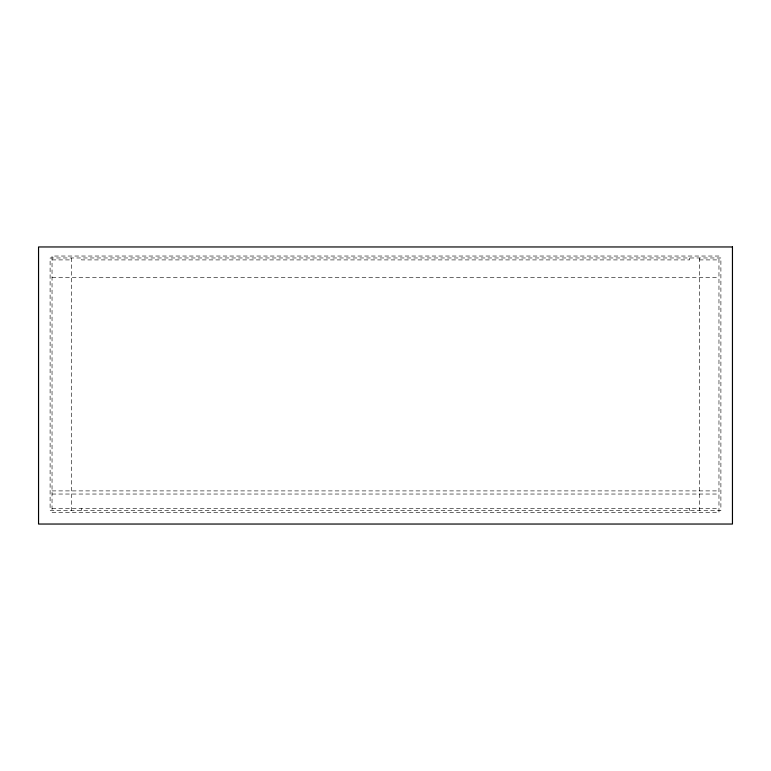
<?xml version="1.0" encoding="UTF-8"?>
<svg xmlns="http://www.w3.org/2000/svg" width="771" height="771" viewBox="0 0 771 771"><rect width="100%" height="100%" fill="white"/><g stroke="black" fill="none" stroke-linecap="round" stroke-linejoin="round"><path stroke-width="0.58" stroke-dasharray="3.85 2.89" d="M52.033 259.904L71.655 259.904M699.345 259.904L718.967 259.904M52.033 277.589L718.967 277.589M52.033 490.905L718.967 490.905M52.033 494.038L718.967 494.038M52.033 508.59L718.967 508.59M699.345 257.967L699.345 510.518M689.544 257.967L689.544 259.904L81.456 259.904L81.456 257.967M689.544 508.59L689.544 510.518M81.456 508.59L81.456 510.518M71.655 257.967L71.655 510.518M718.967 256.039L52.033 256.039L52.033 512.455L718.967 512.455L718.967 256.039M720.895 257.967L50.105 257.967L50.105 510.518L720.895 510.518L720.895 257.967"/><path stroke-width="1.16" d="M732.45 246.961L38.55 246.961L38.55 524.039L732.45 524.039L732.45 246.961"/></g></svg>
